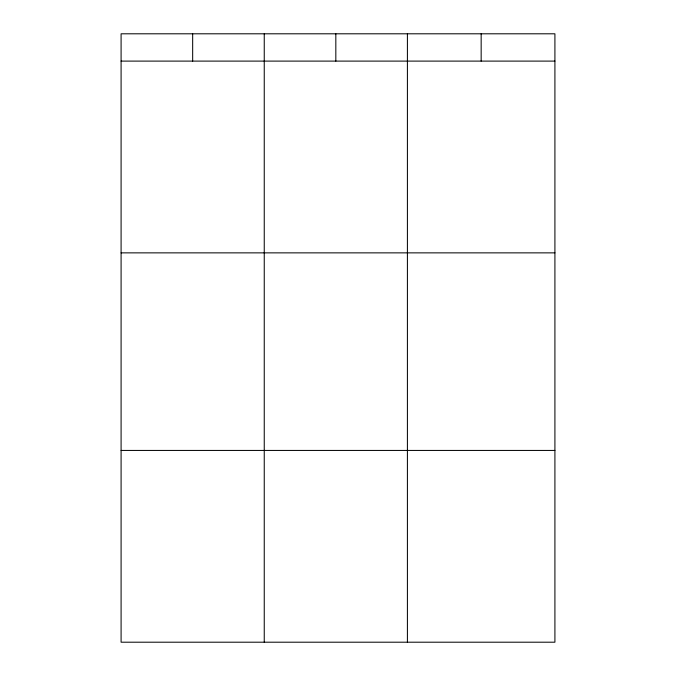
<?xml version="1.0" encoding="UTF-8"?>
<svg xmlns="http://www.w3.org/2000/svg" width="676" height="676" viewBox="0 0 676 676"><rect width="100%" height="100%" fill="white"/><g stroke="black" fill="none" stroke-linecap="round" stroke-linejoin="round"><path stroke-width="1.01" d="M554.912 252.866L554.912 33.8L121.089 33.8L121.089 642.2L554.912 642.2L554.912 252.866L121.089 252.866M121.089 61.102L554.912 61.102M121.089 450.436L554.912 450.436M481.16 33.8L481.16 61.102M407.408 33.8L407.408 642.2M335.828 33.8L335.828 61.102M264.248 33.8L264.248 642.2M192.668 33.8L192.668 61.102"/></g></svg>
